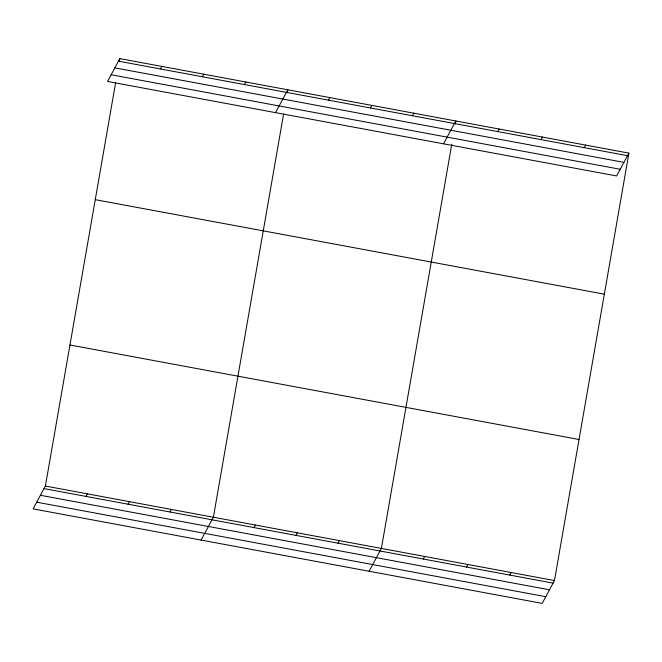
<?xml version="1.0" encoding="UTF-8"?>
<svg xmlns="http://www.w3.org/2000/svg" width="662" height="662" viewBox="0 0 662 662"><rect width="100%" height="100%" fill="white"/><g stroke="black" fill="none" stroke-linecap="round" stroke-linejoin="round"><path stroke-width="0.99" d="M628.9 153.121L616.603 175.951L107.534 81.443L119.822 58.612L628.9 153.121L554.466 580.557L542.178 603.388L33.1 508.879L45.397 486.049L115.61 82.791M119.301 61.632L119.822 58.612M283.609 113.98L213.387 517.237L201.099 540.068M287.291 92.821L287.821 89.8L275.524 112.631M451.782 144.159L381.386 548.426L369.09 571.256M455.291 124.009L455.812 120.989L443.523 143.82M160.444 68.972L161.826 66.407M202.448 76.767L203.822 74.21M244.443 84.562L245.817 82.005M86.019 496.401L87.392 493.844M328.443 100.161L329.817 97.595M128.014 504.196L129.388 501.639M370.439 107.956L371.821 105.399M170.01 511.999L171.392 509.434M412.434 115.751L413.816 113.194M254.009 527.589L255.391 525.032M497.708 131.581L499.082 129.024M296.005 535.384L297.387 532.827M540.978 139.616L542.36 137.059M338.009 543.188L339.383 540.622M584.248 147.651L585.63 145.086M423.275 559.018L424.656 556.452M466.553 567.044L467.926 564.487M509.823 575.079L511.196 572.522M118.448 61.169L627.526 155.678M114.84 67.863L623.918 162.372M111.133 74.756L620.211 169.265M95.262 199.667L604.34 294.176M69.957 344.993L579.035 439.502M45.397 486.049L554.466 580.557M44.015 488.606L553.093 583.114M40.415 495.292L549.493 589.801M36.7 502.185L545.778 596.694"/></g></svg>
